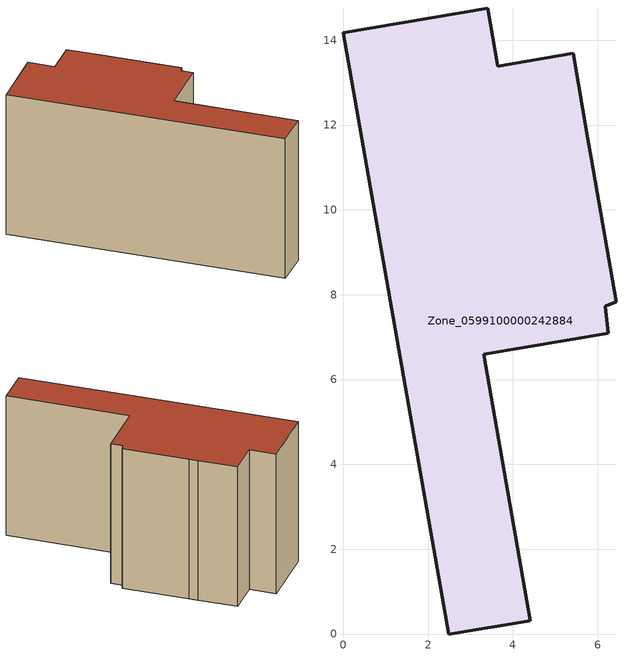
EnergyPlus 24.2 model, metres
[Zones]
Zone_0599100000242884
 floor ground (C_G): 6.44,7.84 6.18,7.73 6.25,7.1 3.32,6.59 4.41,0.31 2.49,0 0,14.17 3.41,14.76 3.64,13.39 5.42,13.69 5.77,11.67 5.85,11.22 z0
 wall outside (C_F): 6.44,7.84 5.85,11.22 5.77,11.67 5.42,13.69 3.64,13.39 3.41,14.76 0,14.17 2.49,0 4.41,0.31 3.32,6.59 6.25,7.1 6.18,7.73 6.44,7.84 z0:7.83
 roof outside (C_R): 6.18,7.73 6.44,7.84 5.85,11.22 5.77,11.67 5.42,13.69 3.64,13.39 3.41,14.76 0,14.17 2.49,0 4.41,0.31 3.32,6.59 6.25,7.1 z7.83
[BUILDING]
Pand.0599100000242884: North Axis=0; Terrain=City; Loads Convergence Tolerance Value=0.04; Temperature Convergence Tolerance Value=0.4; Solar Distribution=FullExterior; Maximum Number of Warmup Days=25; Minimum Number of Warmup Days=1
[Site:Location]
Rotterdam.The.Hague.AP_ZH_NLD Design_Conditions: Latitude=51.96; Longitude=4.45; Time Zone=1; Elevation=-4.5
[SITE:GROUNDTEMPERATURE:BUILDINGSURFACE]
18, 18, 18, 18, 18, 18, 18, 18, 18, 18, 18, 18
[MATERIAL] Thermal Absorptance=0.9; Solar Absorptance=0.7; Visible Absorptance=0.7
Name | Roughness | Thickness | Conductivity | Density | Specific Heat
G.TC.1946 | MediumSmooth | 0.15 | 1 | 540 | 1210
F.TC.1946 | Rough | 0.3 | 0.857143 | 1920 | 840
R.TC.1946 | MediumRough | 0.2 | 0.909091 | 1500 | 1000
[CONSTRUCTION]
C_G: G.TC.1946
C_F: F.TC.1946
C_R: R.TC.1946
[ZONE]
Zone_0599100000242884: Type=1; Multiplier=1; Ceiling Height=Autocalculate; Volume=Autocalculate; Floor Area=autocalculate; Part of Total Floor Area=Yes
[ZONEINFILTRATION:DESIGNFLOWRATE]
Infil_Zone_0599100000242884: Zone or ZoneList or Space or SpaceList=Zone_0599100000242884; Schedule=AlwaysOn; Design Flow Rate Calculation Method=Flow/Area; Flow Rate per Floor Area=0.003; Constant Term Coefficient=1; Temperature Term Coefficient=0; Velocity Term Coefficient=0; Velocity Squared Term Coefficient=0
[HVACTEMPLATE:ZONE:IDEALLOADSAIRSYSTEM]
Zone_0599100000242884: Maximum Heating Supply Air Temperature=50; Minimum Cooling Supply Air Temperature=13; Maximum Heating Supply Air Humidity Ratio=0.0156; Minimum Cooling Supply Air Humidity Ratio=0.0077; Heating Limit=NoLimit; Cooling Limit=NoLimit; Dehumidification Control Type=ConstantSensibleHeatRatio; Cooling Sensible Heat Ratio=0.7; Dehumidification Setpoint=60; Humidification Control Type=None; Humidification Setpoint=30; Outdoor Air Method=None; Outdoor Air Flow Rate per Person=0.00944; Outdoor Air Flow Rate per Zone Floor Area=0; Outdoor Air Flow Rate per Zone=0; Demand Controlled Ventilation Type=None; Outdoor Air Economizer Type=NoEconomizer; Heat Recovery Type=None; Sensible Heat Recovery Effectiveness=0.7; Latent Heat Recovery Effectiveness=0.65
[ZONECONTROL:THERMOSTAT]
ThermostatControl_Zone_0599100000242884: Zone or ZoneList=Zone_0599100000242884; Control Type Schedule=DualSetpointControlType; Control 1=Thermostat_Zone_0599100000242884; Temperature Difference Between Cutout And Setpoint=0
[THERMOSTATSETPOINT:DUALSETPOINT]
Thermostat_Zone_0599100000242884: Heating Setpoint Temperature Schedule=HeatingSetpoint_Zone_0599100000242884; Cooling Setpoint Temperature Schedule=CoolingSetpoint_Zone_0599100000242884
[SCHEDULE:COMPACT]
HeatingSetpoint_Zone_0599100000242884: Through: 12/31, For: AllDays, Until: 24:00, 21
CoolingSetpoint_Zone_0599100000242884: Through: 12/31, For: AllDays, Until: 24:00, 24
DualSetpointControlType: Through: 12/31, For: AllDays, Until: 24:00, 4
AlwaysOn: Through: 12/31, For: AllDays, Until: 24:00, 1
